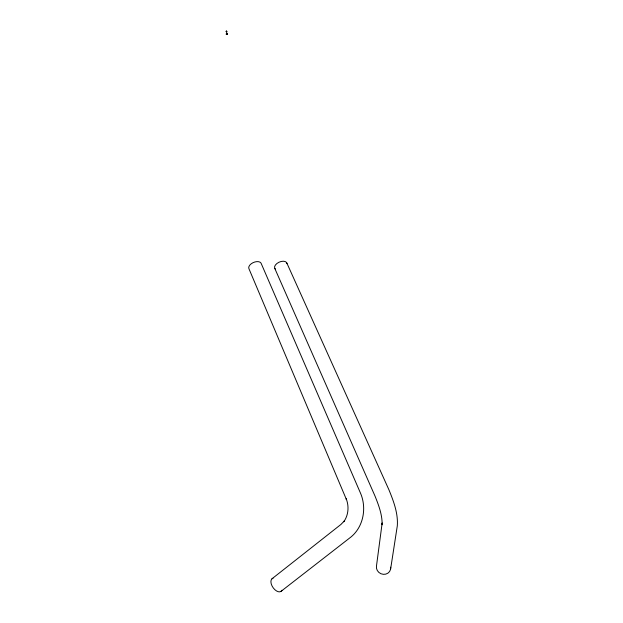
<?xml version="1.0" encoding="UTF-8"?>
<svg xmlns="http://www.w3.org/2000/svg" width="623" height="623" viewBox="0 0 623 623"><rect width="100%" height="100%" fill="white"/><g stroke="black" fill="none" stroke-linecap="round" stroke-linejoin="round"><path stroke-width="0.93" d="M390.629 568.978L397.31 525.82C398.214 513.321 393.588 501.204 388.947 489.826L286.712 262.758M227.177 34.024C226.048 34.896 226.749 32.715 227.294 33.954M226.616 34.374L227.294 34.242L227.224 33.323M226.165 34.148L227.091 33.331M226.476 33.876L226.671 34.312M226.967 34.39L226.429 34.397L226.336 33.728M226.141 31.329L226.585 31.181L226.78 31.905L226.141 31.329L226.585 31.181M226.398 31.68L226.85 31.726L226.523 31.22L226.476 31.835M272.002 578.767L340.906 524.48L344.208 521.069L343.779 521.77C348.506 515.151 349.215 506.226 346.186 498.75L346.411 499.49L249.052 268.988A6.689 3.894 -23.2 0 1 252.985 262.704A6.689 3.894 -23.2 0 1 261.037 263.124L360.694 493.603C366.752 508.111 363.482 526.458 351.255 536.769L281.199 591.227M226.383 33.525L226.889 33.292M227.037 33.673L226.585 33.51M226.78 31.905L226.25 31.197L226.64 31.851M274.813 268.482L375.023 496.095C378.667 505.206 382.358 514.793 382.109 524.761L382.164 522.962L376.479 565.995A7.266 6.744 25.6 0 0 383.332 574.328A7.266 6.744 25.6 0 0 390.683 567.195M275.498 269.245A6.612 3.808 -24 0 1 278.894 262.275A6.612 3.808 -24 0 1 286.977 263.716M281.9 590.261A7.756 4.392 55.6 0 1 273.248 587.894A7.756 4.392 55.6 0 1 273.03 578.245"/></g></svg>
